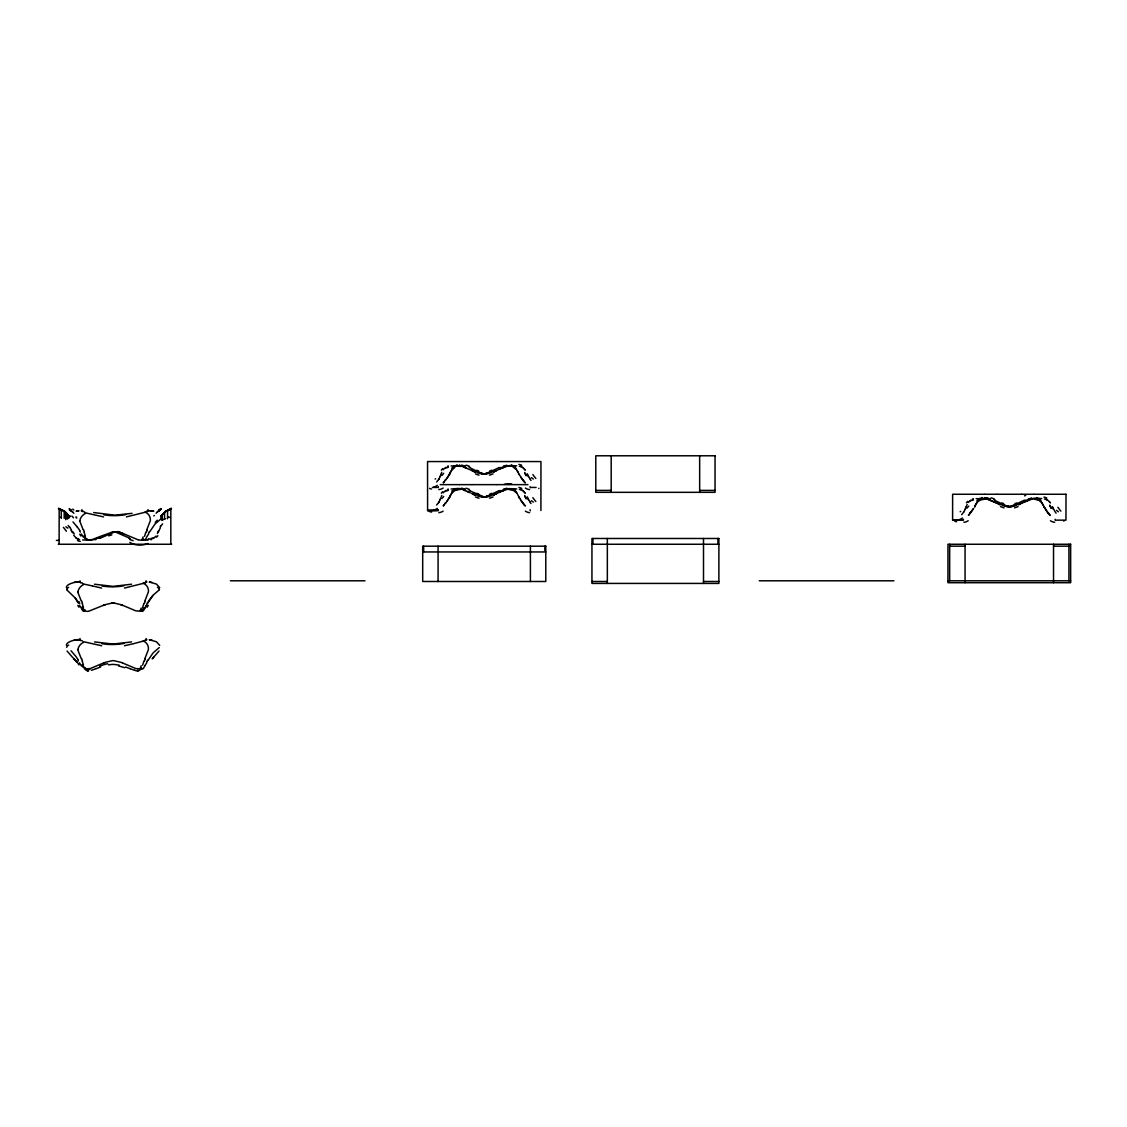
<?xml version="1.0" encoding="UTF-8"?>
<svg xmlns="http://www.w3.org/2000/svg" width="1127" height="1127" viewBox="0 0 1127 1127"><rect width="100%" height="100%" fill="white"/><g stroke="black" fill="none" stroke-linecap="round" stroke-linejoin="round"><path stroke-width="1.5" d="M540.918 510.531L540.946 461.563L509.024 461.563M1066.001 494.26L1065.973 520.153L1056.323 520.139M88.061 670.776L88.258 670.03M144.538 536.311L145.82 532.282M142.622 607.467L143.904 603.452M142.622 665.169L143.904 661.14M966.318 506.615L966.417 506.319A7.931 3.606 -87.9 0 1 966.881 505.009L967.234 504.502M441.206 474.058L440.953 474.805M966.262 506.756L966.008 507.502M157.865 532.198L158.273 531.014M508.714 488.555L508.291 489.527M146.806 529.76L150.356 520.66A8.424 7.917 -71.4 0 0 145.031 512.123L147.088 511.193M144.89 600.93L148.44 591.816A8.424 7.917 -71.4 0 0 143.101 583.279M144.89 658.619L148.44 649.518A8.424 7.917 -71.4 0 0 143.101 640.981M449.532 473.889L449.11 474.749M147.679 603.227L153.145 595.126L159.273 589.872M440.178 476.651L438.882 479.003M449.476 474.016L452.674 468.635M440.178 499.726L438.882 502.093M965.233 509.348L963.937 511.7A24.738 17.68 78.6 0 1 963.684 512.278M449.49 497.077L452.674 491.71M974.742 506.291L977.729 501.318M149.764 531.733L155.075 523.97L161.203 518.702M147.848 660.591L153.145 652.829L159.273 647.56M143.495 539.016L143.185 539.579A4.776 2.578 -45.5 0 1 142.904 540.03A5.269 2.733 -4.1 0 0 143.664 539.664M141.565 610.172L141.269 610.735A4.776 2.578 -45.5 0 1 140.974 611.2L135.916 610.89L122.646 605.298M141.565 667.874L141.269 668.438A4.776 2.578 -45.5 0 1 140.974 668.889A3.775 2.057 -45.3 0 1 137.466 671.058A10.847 4.818 6.5 0 1 134.733 670.297M449.11 497.824L449.377 497.317M975.137 505.488L977.644 501.43M450.152 472.664L450.913 471.297M450.152 495.739L450.913 494.387M66.394 587.646C65.859 583.068 81.271 581.321 74.185 582.377M66.394 645.348C66.07 640.685 81.116 639.051 74.34 640.051M448.926 475.073L448.011 476.651L448.715 475.481M448.87 498.261L448.137 499.529L448.715 498.557M148.708 533.818L146.637 537.072A13.538 9.565 22.2 0 1 144.481 540.27M146.778 604.974L144.721 608.214A13.538 9.565 22.2 0 1 142.565 611.426M146.778 662.676L144.848 665.747M146.693 605.129L144.707 608.242M447.884 476.862L447.236 477.848M447.884 499.937L447.236 500.923M451.462 470.382L452.589 468.747M451.462 493.457L452.589 491.823M447.518 477.425L446.137 479.398M447.518 500.501L446.137 502.473M162.415 514.405L160.64 516.772L165.613 511.517L171.459 508.784M159.034 651.054L152.201 658.844L153.723 657.323M160.668 526.323L162.584 523.858M438.558 479.496L436.628 481.962M438.558 502.572L436.628 505.037M963.529 512.306L961.683 514.659M456.35 488.808L456.308 488.85A5.903 3.677 0.9 0 1 460.746 489.16M981.406 498.416L981.363 498.472A5.903 3.677 0.9 0 1 985.801 498.768M456.35 465.719L456.308 465.775A5.903 3.677 0.9 0 1 460.746 466.071M144.96 665.592L144.707 665.93A13.538 9.565 22.2 0 1 142.565 669.128M161.231 515.912L162.218 514.645M446.151 479.355L443.32 482.765M443.32 505.84L446.01 502.628M152.835 595.493L150.793 598.085A52.87 42.46 33.6 0 0 148.271 601.691M969.417 514.292L973.615 508.432L968.417 515.405L969.29 514.433M444.235 481.736L443.376 482.708M444.235 504.811L443.376 505.784M162.358 514.476L166.092 511.179M162.584 514.222L164.824 512.123M156.089 513.236L158.245 511.137M157.174 512.137L159.245 510.32M165.866 511.32L171.29 508.826L168.205 509.939L169.219 509.503M159.78 509.939L161.513 508.939M166.19 511.109L167.374 510.376M126.393 516.899L144.946 512.292M124.463 588.069L143.016 583.448M133.831 643.602L143.016 641.15M143.425 583.222L146.876 581.941M490.949 471.438L499.233 467.522M490.949 494.514L499.233 490.597M1013.441 505.474L1010.215 506.643L1015.188 504.572M1015.455 504.417L1024.288 500.205M143.833 640.699L146.876 639.643M490.287 471.79L484.455 474.03L488.442 472.748M487.005 496.472L484.356 497.106L490.287 494.866M489.287 495.401L490.132 494.95M99.951 536.508L112.728 531.944L117.504 531.986L123.519 533.719L122.265 533.254M498.092 469.832L500.318 468.832M498.092 492.908L500.318 491.907M1023.077 502.557L1019.104 504.29M1023.316 502.445L1024.147 502.078M1024.063 502.121L1033.741 498.359L1041.757 498.543M99.486 536.72L91.935 539.777M1024.556 501.895L1029.867 499.613M497.359 493.246L496.345 493.696M1022.569 502.783L1019.287 504.22M496.345 470.607L497.106 470.283M500.487 468.747L504.727 466.958M500.487 491.837L504.727 490.034M494.063 471.593L496.274 470.649M494.063 494.668L496.274 493.725M501.473 491.4L503.29 490.611M496.021 470.762L494.232 471.523M501.557 468.283L503.29 467.536M496.021 493.837L494.232 494.598M455.477 490.414L459.098 489.625M980.518 500.022L984.153 499.247M503.459 467.466L509.404 465.55L516.701 465.845M503.459 490.541L509.404 488.625L516.701 488.921M103.459 605.298L88.455 611.341M103.459 663L90.188 668.593L85.117 668.889A5.269 2.817 3.2 0 1 84.243 668.579M169.318 509.46L170.473 509.052M147.327 511.094L148.806 510.785M99.993 538.297L114.912 531.789L129.408 538.086M96.246 668.621L100.683 666.987M437.248 487.428L432.374 487.456M437.248 510.503L427.57 510.531L437.586 510.376L427.598 510.531L427.542 461.563L459.464 461.563M95.865 668.762L91.414 670.326M104.966 662.408L112.489 660.647A12.256 10.157 0 0 1 114.179 660.718L121.138 662.408A38.135 19.469 10.2 0 1 122.618 663.028M491.259 472.65L489.273 473.27M491.259 495.725L489.273 496.359M1016.385 505.319L1014.314 505.967M140.988 668.889L135.916 668.593L122.646 663M170.825 508.939L170.825 544.256M133.366 643.714L124.463 645.757M488.583 473.453L487.653 473.664A13.566 11.045 0.2 0 1 482.736 474.002M488.583 496.528L487.653 496.739A13.566 11.045 0.2 0 1 482.736 497.077L481.863 496.922M1013.708 506.136L1012.567 506.389A13.566 11.045 0.2 0 1 1007.792 506.699L1006.777 506.516M95.894 539.551L82.665 539.988M503.318 466.254L512.757 466M503.318 489.329L512.179 488.85M1028.373 498.951L1037.234 498.472M85.145 512.785L103.557 516.899M83.215 583.941L92.499 585.955M83.215 641.643L101.641 645.757M457.041 488.667L465.437 489.4M131.577 584.223L113.052 586.378L94.527 584.223M131.577 641.925L113.052 644.066L94.527 641.925M132.028 513.334L114.982 515.208L93.724 512.546M108.431 664.845L112.024 664.437A12.552 6.861 0 0 1 114.081 664.437L119.194 665.141M486.695 473.833L485.751 473.96M486.695 496.908L485.751 497.035A13.566 11.045 -0.2 0 1 480.961 496.796L479.905 496.528M1011.75 506.53L1010.806 506.643A13.566 11.045 -0.2 0 1 1006.017 506.403L1005.03 506.164M88.131 611.397L85.117 611.2A5.269 2.817 3.2 0 1 84.243 610.89M451.11 465.944L465.437 466.324M451.11 489.019L456.984 488.569M976.165 498.641L990.492 499.022M148.031 539.889L145.707 540.143M78.552 510.869L76.101 511.221L78.918 510.841M82.271 640.699L76.678 639.727L79.073 639.657M112.489 602.959L104.966 604.706A38.135 19.469 -10.2 0 0 103.501 605.34M81.144 510.785L82.623 511.094M79.228 581.941L82.68 583.222M79.228 639.643L76.777 639.713M76.636 582.039L79.073 581.969M76.777 582.011L79.397 581.941M531.24 487.428L536.114 487.456M459.76 461.563L471.847 461.563M472.086 461.563L496.401 461.563M496.641 461.563L508.728 461.563M440.178 484.638L459.464 484.638M459.76 484.638L471.847 484.638M472.086 484.638L496.401 484.638M496.641 484.638L508.728 484.638M509.024 484.638L527.957 484.638M457.562 488.555L461.591 489.231M595.789 490.4L611.186 490.4M699.656 490.4L715.039 490.4M984.519 494.26L952.625 494.26L952.611 520.153L962.219 520.153M984.815 494.26L996.902 494.26M997.141 494.26L1021.456 494.26M1021.682 494.26L1033.783 494.26M1034.079 494.26L1065.973 494.26M56.378 540.411L59.041 540.411M58.294 544.256L171.656 544.256M591.943 544.256L718.885 544.256M949.681 546.172L965.064 546.172M1053.534 546.172L1068.917 546.172M422.695 551.948L545.792 551.948M230.373 580.799L365.007 580.799M759.274 580.799L893.908 580.799M947.948 580.799L1070.65 580.799M591.943 581.49L607.34 581.49M703.502 581.49L718.885 581.49M457.928 488.555L461.45 488.724M1034.445 499.247L1038.066 500.022M509.39 489.625L513.01 490.414M148.947 510.799L153.85 511.221L151.032 510.841M113.616 602.959L121.138 604.706A38.135 19.469 10.2 0 1 122.618 605.34M985.463 498.261L987.886 498.514M481.863 473.847L484.356 474.03L478.905 472.171M116.391 531.845L117.504 531.986M482.595 473.946L480.046 472.748M149.384 582.025L156.456 584.082L159.71 587.646M149.384 639.713L156.456 641.784L159.71 645.348M149.482 582.039L151.934 582.377M149.482 639.742L151.934 640.08M988.9 498.669L990.224 498.951M101.641 588.069L92.963 586.068M61.224 509.7C54.42 507.192 66.972 511.419 67.395 514.264M58.365 508.756L59.731 509.136L58.66 508.826M1044.419 498.993L1044.687 499.064A14.665 7.621 -15.7 0 1 1045.25 499.176M519.364 466.296L519.632 466.367A14.665 7.621 -15.7 0 1 520.195 466.479M519.364 489.386L519.632 489.442A14.665 7.621 -15.7 0 1 520.195 489.555M479.905 473.453L480.975 473.692A13.566 11.045 -0.2 0 0 485.751 474.002M985.562 498.528L994.535 502.121M119.941 532.522L121.857 533.113M1004.27 505.967L1002.213 505.319M479.229 473.27L477.299 472.678M479.229 496.359L477.299 495.753M59.167 508.953L59.125 544.256M138.015 539.777L123.688 533.789M461.197 466.029L472.143 470.607M134.691 670.326L130.422 668.832M59.844 509.165C63.45 509.615 70.24 517.208 68.719 515.912A39.854 29.513 -73.6 0 1 69.24 516.8M67.958 518.378L67.986 514.954L65.127 512.123M125.435 666.987L130.042 668.691M462.901 489.696L467.015 491.4M481.483 496.472L484.356 497.106L469.818 490.808M994.873 500.43L1006.369 506.023L1010.215 506.643L1005.157 505.474M469.818 467.733L478.679 472.044M989.069 499.754L990.084 500.163M464.014 467.057L465.028 467.466M464.014 490.132L465.028 490.541M999.48 504.29L995.028 502.332M474.425 471.593L471.72 470.424M472.974 494.063L474.425 494.668M999.311 504.22L995.69 502.642M474.256 471.523L472.467 470.762M82.82 511.179L84.891 512.221M474.171 494.556L471.72 493.499M990.239 500.233L994.211 501.966M465.282 467.564L466.761 468.212M61.816 509.982L61.788 509.967A22.582 5.917 52.1 0 1 62.436 510.263L63.549 510.968M466.93 491.358L467.916 491.795M61.182 509.686L61.337 518.378M467.423 491.583L468.902 492.231M994.451 502.078L995.197 502.417M468.987 492.274L470.466 492.95M480.722 496.148L479.06 495.331M66.831 589.872L75.312 598.085A52.87 42.46 -33.6 0 1 77.833 601.691M70.705 510.32L72.776 512.137M523.224 468.015L524.266 468.945M523.224 491.09L524.266 492.034M75.988 537.804L73.748 535.353M71.705 511.137L73.861 513.236M73.861 658.802L67.071 651.054M72.959 521.914L77.228 526.915M71.029 650.772L75.312 655.773A52.87 42.46 -33.6 0 1 77.833 659.394M73.988 658.901L77.101 662.465M525.168 482.765L524.196 481.68M525.168 505.84L524.196 504.755M525.126 482.708L522.858 480.046L524.097 481.553M525.126 505.784L523.449 503.868M76.833 662.07L74.114 658.985L76.932 662.253M67.535 514.405L68.437 515.518L67.944 514.884M524.097 504.642L523.294 503.684M1048.857 513.898L1050.167 515.405L1048.504 513.475M1049.801 502.177L1050.392 502.952M524.745 469.48L525.337 470.255M524.745 492.555L525.337 493.33M1048.406 513.363L1047.631 512.376M519.772 498.557L523.196 503.558M1048.054 512.926L1047.476 512.179M522.717 479.863L519.462 474.904M1040.869 501.318L1047.532 512.25M515.814 468.635L516.575 469.691M515.814 491.71L517.096 493.584M1040.954 501.43L1043.405 505.389M83.313 537.058L81.327 533.959M81.383 665.916L79.411 662.817M1047.124 511.714L1045.715 509.658M522.055 478.975L520.787 477.158M522.055 502.064L520.787 500.233M519.138 474.27L515.941 468.804A14.51 10.242 -21.9 0 0 513.898 465.634M517.025 493.457L515.941 491.879A14.51 10.242 -21.9 0 0 514.49 489.287M1045.631 509.517L1044.49 507.559M69.789 527.098L70.931 529.211A23.653 17.694 -72.4 0 1 71.466 530.099M517.434 471.058L518.026 472.1M517.631 494.471L519.632 498.303M79.411 605.129L81.383 608.214A13.609 9.608 -22.5 0 0 83.525 611.426M519.603 498.247L519.082 497.246M79.608 530.634L80.341 532.071M77.678 601.79L78.425 603.227M77.678 659.492L78.425 660.929M985.28 499.176L984.604 497.613M460.239 466.508L459.548 464.916M460.239 489.597L459.774 488.555M86.272 538.607L86.779 539.608A4.776 2.592 45.4 0 0 87.033 540.044A6.17 3.818 -3.3 0 0 91.653 539.608M84.342 609.763L84.849 610.778A4.776 2.578 45.5 0 0 85.131 611.2M84.342 667.466L84.849 668.466A4.776 2.592 45.4 0 0 85.117 668.903A3.775 2.029 41.2 0 0 88.568 670.917M83.144 529.76L79.594 520.66M81.229 600.93L77.664 591.816M81.229 658.619L77.664 649.518M1052.576 507.446L1052.322 506.713M527.521 474.763L527.168 473.72M527.521 497.838L527.168 496.796M71.705 531.056L72.086 532.169M137.846 670.03L138.043 670.776M84.131 532.282L85.413 536.311M82.201 603.452L83.483 607.467M82.201 661.14L83.483 665.169M1068.917 544.256L1068.917 580.799M1053.534 544.256L1053.534 582.715M965.064 544.256L965.064 582.715M949.681 544.256L949.681 580.799M717.927 538.481L717.927 544.256M703.502 538.481L703.502 583.42M699.656 455.787L699.656 492.33M611.186 455.787L611.186 492.33M607.34 538.481L607.34 583.42M592.915 538.481L592.915 544.256M544.834 546.186L544.834 550.511M530.408 546.186L530.408 581.49M438.079 546.186L438.079 581.49M423.667 546.186L423.667 551.948M167.557 510.277L167.557 518.772M164.556 512.348L164.556 519.068M162.274 514.588L162.274 519.815M67.268 514.109L67.268 519.138M65.732 512.63L65.732 519.66M64.183 511.404L64.183 518.321M1029.007 498.979A24.357 14.89 -3.6 0 1 1031.726 497.909M1019.104 504.051A41.46 21.624 -9.9 0 1 1018.329 504.361M1016.808 502.952A33.444 15.665 -11.4 0 1 1014.892 503.628M1014.089 505.474A18.131 13.425 -2.6 0 1 1011.694 505.995M1004.072 507.826A25.033 18.708 2.3 0 1 1000.508 506.572M1001.325 504.642A35.796 16.975 11.2 0 1 1000.551 504.347M1000.015 504.826A39.896 21.159 9.6 0 1 999.226 504.516M1063.987 521.026A23.611 8.664 61.8 0 1 1063.789 521.167M1058.394 511.757A23.667 3.973 41.8 0 1 1056.478 510.32M1060.901 511.151A25.851 10.143 64.3 0 1 1057.901 507.263M1056.084 513.151A30.26 21.131 -81.3 0 1 1054.787 511.249A29.048 21.723 -72.8 0 1 1053.703 508.995M1053.308 509.334A23.667 17.609 -73 0 1 1052.872 508.347M1053.069 508.178A20.765 14.989 -76 0 1 1052.759 507.319M1049.73 505.135A16.271 6.382 84.9 0 1 1051.026 508.404M1049.73 502.276A21.328 13.299 -68.6 0 0 1049.265 501.74L1048.279 500.712A17.525 11.383 -41.2 0 0 1047.194 499.825M1046.039 499.684A16.666 9.777 -24.3 0 1 1046.941 500.078M1045.645 498.852A16.074 8.678 -18.1 0 1 1046.603 499.247M1043.954 497.092A14.721 6.142 -8.1 0 1 1046.772 497.993M1025.993 500.487A30.33 22.202 9.1 0 1 1028.782 499.726M1024.513 500.613A42.136 35.007 20.9 0 1 1025.739 500.191M993.859 499.571A47.221 41.121 -31.1 0 1 995.071 500.05M991.112 497.852A32.768 26.527 -17.3 0 1 994.338 498.951M976.968 500.543A14.834 3.578 -0.3 0 1 978.701 500.36M972.432 499.078A15.327 8.1 16.5 0 1 973.432 498.712M971.573 500.613A16.722 9.509 21.6 0 1 973.432 499.979M970.22 500.67A18.652 12.214 45 0 1 970.953 500.078M968.769 501.839A21.413 14.017 47.6 0 1 970.361 500.853M968.262 502.459A22.413 13.693 71.9 0 1 968.811 501.825M966.388 502.825A22.019 12.496 79.9 0 1 967.755 501.318M965.825 507.361A21.92 15.933 75.4 0 1 965.078 509.207M962.402 518.011A26.076 15.595 -85.1 0 1 958.64 519.871M956.654 521.674A23.611 8.664 -61.8 0 1 954.611 521.026M960.683 511.404A23.667 3.973 -41.8 0 1 960.19 511.757M1024.584 495.894A15.722 11.059 7.3 0 1 1025.753 495.232M980.363 499.176A5.987 3.381 -1.1 0 1 981.011 498.881M978.321 501.557A15.299 9.777 4.9 0 1 979.814 500.205M968.178 520.759A25.541 12.087 -73.9 0 1 963.909 522.266M963.261 520.435A15.045 3.001 -52.4 0 1 963.472 519.279M970.601 512.56A14.933 0.775 -34.2 0 1 969.967 512.982M968.783 506.037A25.16 4.931 -52 0 1 966.853 508.207M974.728 507.164A20.272 6.044 -77.7 0 1 974.968 506.643M977.518 501.388A14.51 10.242 21.9 0 1 979.645 498.331M980.124 498.726A5.396 3.142 0.1 0 1 981.11 498.247M986.674 497.725A25.865 15.82 3.6 0 1 989.929 499.022M1000.269 504.361A41.474 21.638 9.9 0 1 999.494 504.051M1003.692 503.628A33.43 15.665 11.4 0 1 1001.79 502.952M1006.904 505.995A18.131 13.425 2.6 0 1 1004.509 505.474M1018.09 506.572A25.033 18.708 -2.3 0 1 1014.525 507.826M1018.047 504.347A35.796 16.975 -11.2 0 1 1017.258 504.642M1019.371 504.516A39.896 21.159 -9.6 0 1 1018.583 504.826M1037.474 498.261A5.072 2.902 1.5 0 1 1038.066 498.528A5.367 3.085 0.4 0 1 1038.404 498.768M1036.516 497.528A3.775 2.057 45.3 0 1 1037.361 498.402M1037.587 498.881A5.987 3.381 1.1 0 1 1038.235 499.176M1038.502 499.022A7.241 4.832 -8.4 0 1 1038.798 499.219M1038.052 499.712A15.299 9.777 -4.9 0 1 1040.277 501.557M1054.689 522.266A25.541 12.087 73.9 0 1 1050.42 520.759M1055.126 519.279A15.045 3.001 52.4 0 1 1055.337 520.435M1048.631 512.982A14.933 0.775 34.2 0 1 1047.983 512.56M1051.745 508.207A25.16 4.931 52 0 1 1049.815 506.037M1043.63 506.643A20.272 6.044 77.7 0 1 1043.87 507.164M1038.953 498.331A14.51 10.242 -21.9 0 1 1041.08 501.388M981.279 498.345A3.775 2.057 -45.3 0 1 982.082 497.528M148.665 539.41A14.764 4.001 0.8 0 1 147.468 539.579M149.497 538.889A14.876 5.579 5.7 0 1 148.44 539.072M151.821 539.41A15.355 8.086 16.3 0 1 150.821 539.777M152.709 537.889A16.722 9.495 21.6 0 1 150.849 538.537M154.047 537.833A18.652 12.214 45 0 1 153.328 538.438M153.906 537.664A21.413 14.017 47.6 0 0 155.498 536.677A22.413 13.679 71.9 0 0 156.005 536.043M157.879 535.691A22.019 12.496 79.9 0 1 156.526 537.185M157.921 532.296A7.931 3.606 -87.9 0 1 157.386 533.494M158.766 531.38A24.583 17.863 75.4 0 1 160.414 527.718M160.133 526.774A25.019 18.032 77.7 0 1 160.541 526.168M161.879 520.491A26.076 15.595 -85.1 0 1 165.627 518.645M167.613 516.842A23.611 8.664 -61.8 0 1 169.67 517.476M60.28 517.476A23.611 8.664 61.8 0 1 60.59 517.279M65.873 526.746A23.667 3.973 41.8 0 1 67.803 528.183M63.38 527.366A25.851 10.143 64.3 0 1 66.38 531.24M68.155 525.421A29.654 20.695 -81.4 0 1 69.508 527.45M71.184 530.338A20.765 14.975 -76.1 0 1 71.508 531.211M72.903 532.958A8.424 3.311 84.9 0 1 72.41 531.62M74.213 534.029A21.822 9.791 87.4 0 1 73.311 532.198M77.073 538.678A17.525 11.383 -41.2 0 1 75.932 537.861M78.242 538.819A16.666 9.777 -24.3 0 1 77.326 538.438M78.622 539.664A16.074 8.678 -18.1 0 1 77.664 539.269M79.552 539.481A14.665 7.621 -15.7 0 1 79.031 539.34M80.313 541.425A14.721 6.142 -8.1 0 1 77.495 540.523M98.274 538.03A30.33 22.202 9.1 0 1 95.499 538.776M99.754 537.903A42.15 35.007 20.9 0 1 98.528 538.326M130.422 538.931A47.235 41.136 -31.1 0 1 129.196 538.452M133.169 540.664A32.768 26.527 -17.3 0 1 129.943 539.551M148.017 543.51A15.722 11.059 -7.3 0 1 129.901 542.397M125.9 514.602A58.59 52.307 -3.6 0 1 103.994 514.87M146.228 532.395A56.871 43.404 3.6 0 1 147.341 529.929M143.129 536.903A19.117 8.058 -52.2 0 1 142.101 539.354M142.932 540.087A6.17 3.804 0.7 0 1 138.241 539.664M147.975 509.658A13.27 2.522 -40.8 0 1 147.581 511.602M82.37 511.602A13.27 2.522 40.8 0 1 81.975 509.658M86.99 540.072A5.269 2.817 3.2 0 1 86.173 539.72M84.821 538.199A21.131 10.833 46.8 0 1 84.116 535.762M83.511 529.648A56.871 44.038 -11.8 0 1 84.384 532.226M79.876 520.632A8.424 6.804 -41.1 0 1 85.37 513.489M161.274 518.209A17.567 6.677 -66.8 0 1 161.372 518.448M149.426 531.465A26.231 9.157 -80.4 0 1 148.581 533.156M87.145 539.016A13.609 8.396 -3 0 1 84.102 536.776M80.919 536.072A27.95 11.481 84.5 0 1 79.763 534.254M77.214 526.943A52.87 42.46 -33.6 0 1 79.763 530.535M68.578 518.448A17.567 6.677 66.8 0 1 70.621 516.222M108.699 535.846A25.949 14.369 -9 0 1 111.827 534.902M111.812 532.465A13.566 10.664 -0.9 0 1 116.433 532.169M117.631 531.521A18.131 14.426 0.6 0 1 120.195 532.113M153.793 515.927A14.862 0.761 -34 0 1 154.455 515.504M155.258 522.379A24.822 4.691 -51.3 0 1 157.231 520.223M72.72 509.108A35.036 16.102 72.6 0 1 73.847 510.01M70.099 509.179A18.61 5.579 61.2 0 1 71.353 510.01M70.888 511.249A15.102 3.043 52.5 0 1 70.339 510.024M76.256 517.786A15.412 0.761 33.8 0 1 76.735 518.11M75.932 516.842A15.2 0.803 34.3 0 1 76.566 517.279M71.959 516.067A25.076 6.368 57.3 0 1 73.537 517.842M158.597 510.01A18.61 5.579 -61.2 0 1 159.851 509.179M159.611 510.024A15.102 3.043 -52.5 0 1 159.062 511.249M171.121 508.094A24.385 2.86 -35.8 0 1 171.093 508.502M58.858 508.502A24.385 2.86 35.8 0 1 58.829 508.094M158.977 510.841A16.398 3.409 -53.1 0 1 159.513 510.432M69.564 510.137A15.172 3.409 54.7 0 1 69.254 508.601M160.696 508.601A15.172 3.409 -54.7 0 1 160.386 510.137M166.782 511.334A24.371 2.648 -34.7 0 1 167.796 510.827M167.388 510.489A22.639 5.846 -51.7 0 1 168.036 510.137M164.781 512.405A26.118 10.185 -64.4 0 1 165.824 511.588M160.612 516.701A36.895 27.386 73.2 0 1 161.189 515.87M63.45 510.461A25.47 10.213 65.4 0 1 65.056 511.559M68.803 515.645A24.4 1.648 28.9 0 1 69.804 516.152M123.984 643.461A58.59 52.307 -3.6 0 1 102.064 643.728M144.298 661.253A56.871 43.404 3.6 0 1 145.411 658.788M141.199 665.761A19.117 8.058 -52.2 0 1 140.171 668.212M141.748 668.522A5.269 2.733 -4.1 0 1 140.931 668.86M146.059 638.516A13.27 2.522 -40.8 0 1 145.665 640.46M80.44 640.46A13.27 2.522 40.8 0 1 80.045 638.516M103.656 663.169A38.135 19.286 -10.4 0 1 105.149 662.591M82.905 667.057A21.131 10.833 46.8 0 1 82.186 664.62M81.595 658.506A56.871 44.038 -11.8 0 1 82.454 661.084M77.946 649.49A8.424 6.804 -41.1 0 1 83.454 642.348M147.51 660.323A26.231 9.157 -80.4 0 1 146.665 662.014M89.864 669.269A10.847 3.353 -8 0 1 87.821 669.706M99.739 666.184A39.389 23.752 2.5 0 1 107.657 663.704M118.56 665.972A43.502 24.273 -0.3 0 1 124.59 667.733M87.343 670.79A3.775 2.057 45.3 0 1 86.103 670.044M85.215 667.874A13.609 8.396 -3 0 1 82.172 665.634M78.989 664.93A27.95 11.481 84.5 0 1 77.833 663.113M66.662 647.307A17.567 6.677 66.8 0 1 68.691 645.081M123.984 585.758A58.59 52.307 -3.6 0 1 102.064 586.026M144.298 603.551A56.871 43.404 3.6 0 1 145.411 601.085M141.199 608.059A19.117 8.058 -52.2 0 1 140.171 610.51M141.748 610.82A5.269 2.733 -4.1 0 1 140.931 611.158M146.059 580.828A13.27 2.522 -40.8 0 1 145.665 582.758M141.861 610.89A5.269 2.817 -3.2 0 1 141.03 611.243M80.44 582.758A13.27 2.522 40.8 0 1 80.045 580.828M85.173 611.158A5.269 2.733 4.1 0 1 84.356 610.82M111.925 603.015A12.256 10.157 0 0 1 114.179 603.015M103.656 605.467A38.135 19.286 -10.4 0 1 105.149 604.889M82.905 609.355A21.131 10.833 46.8 0 1 82.186 606.918M81.595 600.804A56.871 44.038 -11.8 0 1 82.454 603.382M77.946 591.802A8.424 6.804 -41.1 0 1 83.454 584.645M143.932 607.932A13.609 8.396 3 0 1 140.889 610.172M148.271 605.41A27.95 11.481 -84.5 0 1 147.116 607.242M157.414 587.378A17.567 6.677 -66.8 0 1 159.442 589.604M147.51 602.621A26.231 9.157 -80.4 0 1 146.665 604.326M120.955 604.889A38.135 19.286 10.4 0 1 122.449 605.467M85.215 610.172A13.609 8.396 -3 0 1 82.172 607.932M78.989 607.242A27.95 11.481 84.5 0 1 77.833 605.41M66.662 589.604A17.567 6.677 66.8 0 1 68.691 587.378M75.213 598.155A52.87 42.234 -42.7 0 1 77.439 601.945M79.763 603.325A27.95 9.439 79.8 0 1 78.89 601.48M507.812 489.217A5.522 3.254 0.5 0 1 511.024 488.864M503.952 489.357A24.357 14.89 -3.6 0 1 506.953 488.188M494.049 494.429A41.46 21.624 -9.9 0 1 493.274 494.739M491.752 493.33A33.444 15.665 -11.4 0 1 489.836 494.006M489.033 495.866A18.131 13.425 -2.6 0 1 486.639 496.387M479.017 498.204A25.033 18.708 2.3 0 1 475.453 496.951M476.27 495.035A35.796 16.975 11.2 0 1 475.495 494.739M474.96 495.218A39.896 21.159 9.6 0 1 474.171 494.894M533.353 502.149A23.667 3.973 41.8 0 1 531.423 500.712M535.846 501.529A25.851 10.143 64.3 0 1 532.846 497.655M531.028 503.544A30.26 21.131 -81.3 0 1 529.732 501.642M529.803 501.628A29.048 21.723 -72.8 0 1 528.648 499.388M528.253 499.712A23.667 17.609 -73 0 1 527.816 498.74M528.014 498.571A20.765 14.989 -76 0 1 527.704 497.697M524.675 495.514A16.271 6.382 84.9 0 1 525.971 498.782M524.21 492.119A21.328 13.299 -68.6 0 1 524.675 492.668M522.139 490.203A17.525 11.383 -41.2 0 1 523.294 491.034M520.984 490.076A16.666 9.777 -24.3 0 1 521.886 490.456M520.589 489.231A16.074 8.678 -18.1 0 1 521.562 489.625M518.899 487.47A14.721 6.142 -8.1 0 1 521.716 488.371M500.937 490.865A30.33 22.202 9.1 0 1 503.727 490.118M499.458 490.992A42.136 35.007 20.9 0 1 500.684 490.569M468.804 489.963A47.221 41.121 -31.1 0 1 470.029 490.428M466.057 488.23A32.768 26.527 -17.3 0 1 469.283 489.343M451.913 490.935A14.834 3.578 -0.3 0 1 453.646 490.738M447.377 489.456A15.327 8.1 16.5 0 1 448.377 489.104M446.517 491.006A16.722 9.509 21.6 0 1 448.377 490.358M445.179 491.062A18.652 12.214 45 0 1 445.898 490.456M445.306 491.231A21.413 14.017 47.6 0 0 443.714 492.217A22.413 13.693 71.9 0 0 443.207 492.851M441.333 493.203A22.019 12.496 79.9 0 1 442.7 491.71M441.305 496.598A7.931 3.606 -87.9 0 1 441.84 495.401M440.784 497.754A21.92 15.933 75.4 0 1 440.023 499.585M438.952 502.177A24.738 17.68 78.6 0 1 438.628 502.67M437.346 508.39A26.076 15.595 -85.1 0 1 433.599 510.249M431.599 512.052A23.611 8.664 -61.8 0 1 429.556 511.419M504.107 484.371A15.722 11.059 7.3 0 1 511.672 483.934M453.265 491.95A15.299 9.777 4.9 0 1 455.407 490.146M443.122 511.151A25.541 12.087 -73.9 0 1 438.854 512.644M438.206 510.813A15.045 3.001 -52.4 0 1 438.417 509.672M445.545 502.952A14.933 0.775 -34.2 0 1 444.911 503.375M443.728 496.429A25.16 4.931 -52 0 1 441.798 498.585M449.673 497.542A20.272 6.044 -77.7 0 1 449.912 497.021M452.462 491.766A14.51 10.242 21.9 0 1 454.59 488.709M455.069 489.118A5.396 3.142 0.1 0 1 456.069 488.639M512.419 488.639A5.072 2.902 1.5 0 1 513.024 488.907M512.531 489.259A5.987 3.381 1.1 0 1 513.179 489.569M513.447 489.4A7.241 4.832 -8.4 0 1 513.743 489.597M512.996 490.09A15.299 9.777 -4.9 0 1 515.222 491.95M529.634 512.644A25.541 12.087 73.9 0 1 525.365 511.151M530.07 509.672A15.045 3.001 52.4 0 1 530.282 510.813M523.576 503.375A14.933 0.775 34.2 0 1 522.942 502.952M526.689 498.585A25.16 4.931 52 0 1 524.759 496.429M518.575 497.021A20.272 6.044 77.7 0 1 518.814 497.542M461.619 488.118A25.865 15.82 3.6 0 1 464.873 489.4M475.214 494.739A41.474 21.638 9.9 0 1 474.439 494.429M478.651 494.006A33.43 15.665 11.4 0 1 476.735 493.33M481.849 496.387A18.131 13.425 2.6 0 1 479.454 495.866M493.034 496.951A25.033 18.708 -2.3 0 1 489.47 498.204M492.992 494.739A35.796 16.975 -11.2 0 1 492.217 495.035M494.316 494.894A39.896 21.159 -9.6 0 1 493.527 495.218M503.952 466.282A24.357 14.89 -3.6 0 1 506.671 465.212M494.049 471.354A41.46 21.624 -9.9 0 1 493.274 471.664M491.752 470.255A33.444 15.665 -11.4 0 1 489.836 470.931M489.033 472.776A18.131 13.425 -2.6 0 1 486.639 473.298M479.017 475.129A25.033 18.708 2.3 0 1 475.453 473.875M476.27 471.945A35.796 16.975 11.2 0 1 475.495 471.649M474.96 472.143A39.896 21.159 9.6 0 1 474.171 471.819M455.308 466.479A5.987 3.381 -1.1 0 1 455.956 466.184M454.745 466.522A7.241 4.832 8.4 0 1 455.04 466.324M453.265 468.86A15.299 9.777 4.9 0 1 454.759 467.508M443.122 488.076A25.541 12.087 -73.9 0 1 438.854 489.569M438.206 487.737A15.045 3.001 -52.4 0 1 438.417 486.582M445.545 479.863A14.933 0.775 -34.2 0 1 444.911 480.285M443.728 473.34A25.16 4.931 -52 0 1 441.798 475.509M449.673 474.467A20.272 6.044 -77.7 0 1 449.912 473.946M452.462 468.691A14.51 10.242 21.9 0 1 454.59 465.634M455.069 466.029A5.396 3.142 0.1 0 1 456.069 465.55M461.619 465.028A25.865 15.82 3.6 0 1 464.873 466.324M475.214 471.664A41.474 21.638 9.9 0 1 474.439 471.354M478.651 470.931A33.43 15.665 11.4 0 1 476.735 470.255M481.849 473.298A18.131 13.425 2.6 0 1 479.454 472.776M493.034 473.875A25.033 18.708 -2.3 0 1 489.47 475.129M492.992 471.649A35.796 16.975 -11.2 0 1 492.217 471.945M494.316 471.819A39.896 21.159 -9.6 0 1 493.527 472.143M512.531 466.184A5.987 3.381 1.1 0 1 513.179 466.479M513.447 466.324A7.241 4.832 -8.4 0 1 513.743 466.522M512.996 467.015A15.299 9.777 -4.9 0 1 515.222 468.86M529.634 489.569A25.541 12.087 73.9 0 1 525.365 488.076M530.07 486.582A15.045 3.001 52.4 0 1 530.282 487.737M523.576 480.285A14.933 0.775 34.2 0 1 522.942 479.863M526.689 475.509A25.16 4.931 52 0 1 524.759 473.34M518.575 473.946A20.272 6.044 77.7 0 1 518.814 474.467M513.01 465.874A5.367 3.085 0.4 0 1 513.348 466.071M538.931 488.329A23.611 8.664 61.8 0 1 538.734 488.47M533.353 479.06A23.667 3.973 41.8 0 1 531.423 477.623M535.846 478.454A25.851 10.143 64.3 0 1 532.846 474.58M531.028 480.468A30.26 21.131 -81.3 0 1 529.732 478.552M529.803 478.538A29.048 21.723 -72.8 0 1 528.648 476.298M528.253 476.636A23.667 17.609 -73 0 1 527.816 475.664M528.014 475.495A20.765 14.989 -76 0 1 527.704 474.622M524.675 472.438A16.271 6.382 84.9 0 1 525.971 475.707M524.21 469.043A21.328 13.299 -68.6 0 1 524.675 469.579M522.139 467.127A17.525 11.383 -41.2 0 1 523.294 467.959M520.984 466.987A16.666 9.777 -24.3 0 1 521.886 467.381M520.589 466.155A16.074 8.678 -18.1 0 1 521.562 466.55M518.899 464.394A14.721 6.142 -8.1 0 1 521.716 465.296M500.937 467.79A30.33 22.202 9.1 0 1 503.727 467.029M499.458 467.916A42.136 35.007 20.9 0 1 500.684 467.494M468.804 466.874A47.221 41.121 -31.1 0 1 470.029 467.353M466.057 465.155A32.768 26.527 -17.3 0 1 469.283 466.254M451.913 467.846A14.834 3.578 -0.3 0 1 453.646 467.663M447.377 466.381A15.327 8.1 16.5 0 1 448.377 466.029M446.517 467.916A16.722 9.509 21.6 0 1 448.377 467.282M445.179 467.973A18.652 12.214 45 0 1 445.898 467.381M445.306 468.156A21.413 14.017 47.6 0 0 443.714 469.142A22.413 13.693 71.9 0 0 443.207 469.762M441.333 470.128A22.019 12.496 79.9 0 1 442.7 468.621M441.305 473.523A7.931 3.606 -87.9 0 1 441.84 472.312M440.784 474.664A21.92 15.933 75.4 0 1 440.023 476.51M438.952 479.102A24.738 17.68 78.6 0 1 438.628 479.581M437.346 485.314A26.076 15.595 -85.1 0 1 433.599 487.174M431.599 488.977A23.611 8.664 -61.8 0 1 429.556 488.329M435.628 478.707A23.667 3.973 -41.8 0 1 435.149 479.06M511.461 464.831A3.775 2.057 45.3 0 1 512.306 465.705M456.224 465.648A3.775 2.057 -45.3 0 1 457.027 464.831M962.331 520.111L952.611 520.153L962.331 520.125M715.039 455.787L595.789 455.787L595.789 492.33L715.039 492.33L715.039 455.787M718.885 538.481L591.943 538.481L591.943 583.42L718.885 583.42L718.885 538.481M1070.65 544.256L947.948 544.256L947.948 582.715L1070.65 582.715L1070.65 544.256M545.792 546.186L422.695 546.186L422.695 581.49L545.792 581.49L545.792 546.186"/></g></svg>
